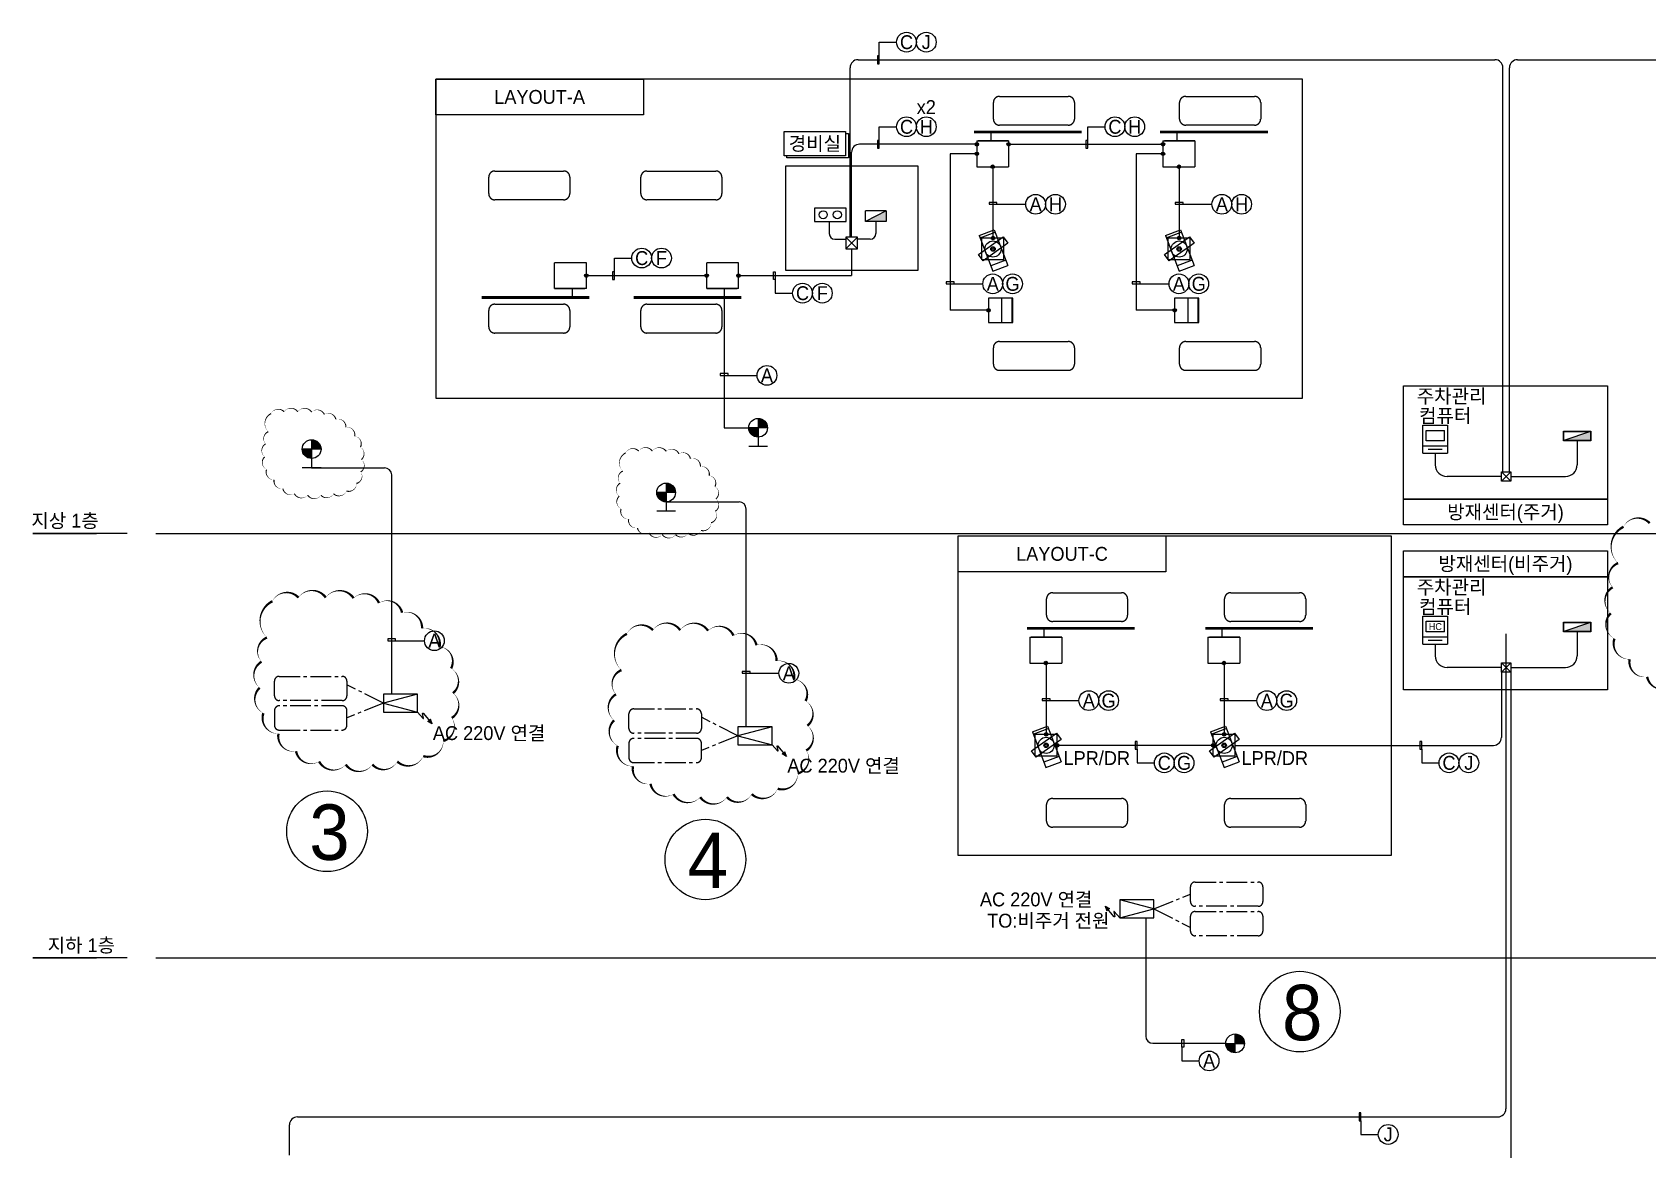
# Model space of a CAD drawing. Header units: millimetres. Extents: x 5818 to 80822, y 2110 to 56558.
# Drawn here: x 5818 to 40745, y 31698 to 55871 of the extents above; entities that cross this region are included whole.
import ezdxf
from ezdxf.enums import TextEntityAlignment as Align

# ---------------------------------------------------------------- set-up
doc = ezdxf.new("R2010")
doc.units = ezdxf.units.MM
doc.header["$LTSCALE"] = 600
doc.header["$MEASUREMENT"] = 0
doc.linetypes.add('CENTER2', pattern=[1.125, 0.75, -0.125, 0.125, -0.125])
doc.linetypes.add('HIDDEN', pattern=[2, 1, -1])
for name, color, linetype in [('DY2', 2, 'CONTINUOUS'), ('e-con', 1, 'CONTINUOUS'), ('e-text', 6, 'CONTINUOUS'), ('e-text-box', 7, 'CONTINUOUS'), ('PO-1', 3, 'CONTINUOUS')]:
    doc.layers.add(name, color=color, linetype=linetype)
doc.styles.add('돋움', font='Dotum.TTF')

# ---------------------------------------------------------------- blocks, each defined once
blk = doc.blocks.new('ppa-1')
at = {"layer": 'PO-1'}
blk.add_lwpolyline([(-350, 0), (-350, 250), (350, 250), (350, 0)], close=True, dxfattribs=at)
blk.add_lwpolyline([(340, 240), (-340, 10)], dxfattribs=at)
at = {"layer": 'PO-1', "color": 2}
blk.add_lwpolyline([(-340, 10), (-340, 240), (340, 240), (340, 10)], close=True, dxfattribs=at)
at = {"layer": 'PO-1', "color": 3}
blk.add_solid([(-340, 10), (340, 240), (340, 10)], dxfattribs=at)

msp = doc.modelspace()

# ---------------------------------------------------------------- hatches: boundary and pattern name
at = {"layer": 'e-text-box'}
h = msp.add_hatch(color=256, dxfattribs=at)
h.paths.add_polyline_path([(26239, 53411, 0.414214), (26277, 53448, 0.414214), (26239, 53485)])
h.paths.add_polyline_path([(26239, 53411), (26239, 53448), (26202, 53448, 0.414214)])
h.paths.add_polyline_path([(26202, 53448), (26239, 53448), (26239, 53485, 0.414214)])
h = msp.add_hatch(color=256, dxfattribs=at)
h.paths.add_polyline_path([(26927, 53411, 0.414214), (26965, 53448, 0.414214), (26927, 53485)])
h.paths.add_polyline_path([(26927, 53411), (26927, 53448), (26890, 53448, 0.414214)])
h.paths.add_polyline_path([(26890, 53448), (26927, 53448), (26927, 53485, 0.414214)])
h = msp.add_hatch(color=256, dxfattribs=at)
h.paths.add_polyline_path([(30265, 53411, 0.414214), (30302, 53448, 0.414214), (30265, 53485)])
h.paths.add_polyline_path([(30265, 53411), (30265, 53448), (30227, 53448, 0.414214)])
h.paths.add_polyline_path([(30227, 53448), (30265, 53448), (30265, 53485, 0.414214)])
h = msp.add_hatch(color=256, dxfattribs=at)
h.paths.add_polyline_path([(26239, 53206, 0.414214), (26277, 53243, 0.414214), (26239, 53281)])
h.paths.add_polyline_path([(26239, 53206), (26239, 53243), (26202, 53243, 0.414214)])
h.paths.add_polyline_path([(26202, 53243), (26239, 53243), (26239, 53281, 0.414214)])
h = msp.add_hatch(color=256, dxfattribs=at)
h.paths.add_polyline_path([(30265, 53206, 0.414214), (30302, 53243, 0.414214), (30265, 53281)])
h.paths.add_polyline_path([(30265, 53206), (30265, 53243), (30227, 53243, 0.414214)])
h.paths.add_polyline_path([(30227, 53243), (30265, 53243), (30265, 53281, 0.414214)])
h = msp.add_hatch(color=256, dxfattribs=at)
h.paths.add_polyline_path([(26583, 52926, 0.414214), (26621, 52963, 0.414214), (26583, 53001)])
h.paths.add_polyline_path([(26583, 52926), (26583, 52963), (26546, 52963, 0.414214)])
h.paths.add_polyline_path([(26546, 52963), (26583, 52963), (26583, 53001, 0.414214)])
h = msp.add_hatch(color=256, dxfattribs=at)
h.paths.add_polyline_path([(30609, 52926, 0.414214), (30646, 52963, 0.414214), (30609, 53001)])
h.paths.add_polyline_path([(30609, 52926), (30609, 52963), (30571, 52963, 0.414214)])
h.paths.add_polyline_path([(30571, 52963), (30609, 52963), (30609, 53001, 0.414214)])
h = msp.add_hatch(color=256, dxfattribs=at)
h.paths.add_polyline_path([(26589, 51383, 0.414214), (26626, 51420, 0.414214), (26589, 51457)])
h.paths.add_polyline_path([(26589, 51383), (26589, 51420), (26552, 51420, 0.414214)])
h.paths.add_polyline_path([(26552, 51420), (26589, 51420), (26589, 51457, 0.414214)])
h = msp.add_hatch(color=256, dxfattribs=at)
h.paths.add_polyline_path([(30615, 51383, 0.414214), (30652, 51420, 0.414214), (30615, 51457)])
h.paths.add_polyline_path([(30615, 51383), (30615, 51420), (30577, 51420, 0.414214)])
h.paths.add_polyline_path([(30577, 51420), (30615, 51420), (30615, 51457, 0.414214)])
h = msp.add_hatch(color=256, dxfattribs=at)
h.paths.add_polyline_path([(17798, 50569, 0.414214), (17835, 50606, 0.414214), (17798, 50643)])
h.paths.add_polyline_path([(17798, 50569), (17798, 50606), (17760, 50606, 0.414214)])
h.paths.add_polyline_path([(17760, 50606), (17798, 50606), (17798, 50643, 0.414214)])
h = msp.add_hatch(color=256, dxfattribs=at)
h.paths.add_polyline_path([(20399, 50569, 0.414214), (20436, 50606, 0.414214), (20399, 50643)])
h.paths.add_polyline_path([(20399, 50569), (20399, 50606), (20361, 50606, 0.414214)])
h.paths.add_polyline_path([(20361, 50606), (20399, 50606), (20399, 50643, 0.414214)])
h = msp.add_hatch(color=256, dxfattribs=at)
h.paths.add_polyline_path([(21086, 50569, 0.414214), (21124, 50606, 0.414214), (21086, 50643)])
h.paths.add_polyline_path([(21086, 50569), (21086, 50606), (21049, 50606, 0.414214)])
h.paths.add_polyline_path([(21049, 50606), (21086, 50606), (21086, 50643, 0.414214)])
h = msp.add_hatch(color=256, dxfattribs=at)
h.paths.add_polyline_path([(26492, 49819, 0.414214), (26529, 49856, 0.414214), (26492, 49893)])
h.paths.add_polyline_path([(26492, 49819), (26492, 49856), (26454, 49856, 0.414214)])
h.paths.add_polyline_path([(26454, 49856), (26492, 49856), (26492, 49893, 0.414214)])
h = msp.add_hatch(color=256, dxfattribs=at)
h.paths.add_polyline_path([(30517, 49819, 0.414214), (30555, 49856, 0.414214), (30517, 49893)])
h.paths.add_polyline_path([(30517, 49819), (30517, 49856), (30480, 49856, 0.414214)])
h.paths.add_polyline_path([(30480, 49856), (30517, 49856), (30517, 49893, 0.414214)])
h = msp.add_hatch(color=256, dxfattribs=at)
h.paths.add_polyline_path([(21713, 47315), (21511, 47315), (21511, 47517, -0.414214)])
h.paths.add_polyline_path([(21511, 47112, -0.414214), (21308, 47315), (21511, 47315)])
h = msp.add_hatch(color=256, dxfattribs=at)
h.paths.add_polyline_path([(12061, 46854), (11858, 46854), (11858, 47057, -0.414214)])
h.paths.add_polyline_path([(11858, 46652, -0.414214), (11656, 46854), (11858, 46854)])
h = msp.add_hatch(color=256, dxfattribs=at)
h.paths.add_polyline_path([(19724, 45915), (19522, 45915), (19522, 46117, -0.414214)])
h.paths.add_polyline_path([(19522, 45712, -0.414214), (19319, 45915), (19522, 45915)])
h = msp.add_hatch(color=256, dxfattribs=at)
h.paths.add_polyline_path([(27732, 42189, 0.414214), (27770, 42226, 0.414214), (27732, 42264)])
h.paths.add_polyline_path([(27732, 42189), (27732, 42226), (27695, 42226, 0.414214)])
h.paths.add_polyline_path([(27695, 42226), (27732, 42226), (27732, 42264, 0.414214)])
h = msp.add_hatch(color=256, dxfattribs=at)
h.paths.add_polyline_path([(31582, 42189, 0.414214), (31619, 42226, 0.414214), (31582, 42264)])
h.paths.add_polyline_path([(31582, 42189), (31582, 42226), (31545, 42226, 0.414214)])
h.paths.add_polyline_path([(31545, 42226), (31582, 42226), (31582, 42264, 0.414214)])
h = msp.add_hatch(color=256, dxfattribs=at)
h.paths.add_polyline_path([(27738, 40645, 0.414214), (27776, 40683, 0.414214), (27738, 40720)])
h.paths.add_polyline_path([(27738, 40645), (27738, 40683), (27701, 40683, 0.414214)])
h.paths.add_polyline_path([(27701, 40683), (27738, 40683), (27738, 40720, 0.414214)])
h = msp.add_hatch(color=256, dxfattribs=at)
h.paths.add_polyline_path([(31588, 40645, 0.414214), (31625, 40683, 0.414214), (31588, 40720)])
h.paths.add_polyline_path([(31588, 40645), (31588, 40683), (31550, 40683, 0.414214)])
h.paths.add_polyline_path([(31550, 40683), (31588, 40683), (31588, 40720, 0.414214)])
h = msp.add_hatch(color=256, dxfattribs=at)
h.paths.add_polyline_path([(27976, 40408, 0.414214), (28013, 40445, 0.414214), (27976, 40483)])
h.paths.add_polyline_path([(27976, 40408), (27976, 40445), (27938, 40445, 0.414214)])
h.paths.add_polyline_path([(27938, 40445), (27976, 40445), (27976, 40483, 0.414214)])
h = msp.add_hatch(color=256, dxfattribs=at)
h.paths.add_polyline_path([(31350, 40408, 0.414214), (31388, 40445, 0.414214), (31350, 40483)])
h.paths.add_polyline_path([(31350, 40408), (31350, 40445), (31313, 40445, 0.414214)])
h.paths.add_polyline_path([(31313, 40445), (31350, 40445), (31350, 40483, 0.414214)])
h = msp.add_hatch(color=256, dxfattribs=at)
h.paths.add_polyline_path([(31622, 33998), (31824, 33998), (31824, 33796, -0.414214)])
h.paths.add_polyline_path([(31824, 34201, -0.414214), (32027, 33998), (31824, 33998)])

# ---------------------------------------------------------------- linework, layer by layer
at = {"layer": 'DY2', "color": 3}
for points in [[(10981, 47623, 0, 26.2, -0.520567), (11262, 47662, 0, 26.2, -0.520567), (11262, 47662, 0, 26.2, -0.520567), (11557, 47662, 0, 26.2, -0.520567), (11557, 47662, 0, 26.2, -0.520567), (11858, 47655, 0, 26.2, -0.520567), (11858, 47655, 0, 26.2, -0.520567), (12133, 47603, 0, 26.2, -0.520567), (12133, 47603, 0, 26.2, -0.520567), (12382, 47498, 0, 26.2, -0.520567), (12382, 47498, 0, 26.2, -0.520567), (12598, 47328, 0, 26.2, -0.520567), (12598, 47328, 0, 26.2, -0.520567), (12788, 47132, 0, 26.2, -0.520567), (12788, 47132, 0, 26.2, -0.520567), (12913, 46896, 0, 26.2, -0.520567), (12913, 46896, 0, 26.2, -0.520567), (12932, 46628, 0, 26.2, -0.520567), (12932, 46628, 0, 26.2, -0.520567), (12919, 46360, 0, 26.2, -0.520567), (12919, 46360, 0, 26.2, -0.520567), (12828, 46111, 0, 26.2, -0.520567), (12828, 46111, 0, 26.2, -0.520567), (12611, 45948, 0, 26.2, -0.520567), (12611, 45948, 0, 26.2, -0.520567), (12330, 45889, 0, 26.2, -0.520567), (12330, 45889, 0, 26.2, -0.520567), (12061, 45856, 0, 26.2, -0.520567), (12061, 45856, 0, 26.2, -0.520567), (11773, 45856, 0, 26.2, -0.520567), (11773, 45856, 0, 26.2, -0.520567), (11485, 45889, 0, 26.2, -0.520567), (11485, 45889, 0, 26.2, -0.520567), (11236, 46000, 0, 26.2, -0.520567), (11236, 46000, 0, 26.2, -0.520567), (11046, 46190, 0, 26.2, -0.520567), (11046, 46190, 0, 26.2, -0.520567), (10883, 46412, 0, 26.2, -0.520567), (10883, 46412, 0, 26.2, -0.520567), (10843, 46687, 0, 26.2, -0.520567), (10843, 46687, 0, 26.2, -0.520567), (10863, 46968, 0, 26.2, -0.520567), (10863, 46968, 0, 26.2, -0.520567), (10922, 47230, 0, 26.2, -0.520567), (10922, 47230, 0, 26.2, -0.520567), (10981, 47623, 0, 0, 0)], [(18646, 46771, 0, 26.2, -0.520567), (18928, 46811, 0, 26.2, -0.520567), (18928, 46811, 0, 26.2, -0.520567), (19223, 46811, 0, 26.2, -0.520567), (19223, 46811, 0, 26.2, -0.520567), (19524, 46804, 0, 26.2, -0.520567), (19524, 46804, 0, 26.2, -0.520567), (19799, 46752, 0, 26.2, -0.520567), (19799, 46752, 0, 26.2, -0.520567), (20048, 46647, 0, 26.2, -0.520567), (20048, 46647, 0, 26.2, -0.520567), (20264, 46477, 0, 26.2, -0.520567), (20264, 46477, 0, 26.2, -0.520567), (20454, 46281, 0, 26.2, -0.520567), (20454, 46281, 0, 26.2, -0.520567), (20578, 46045, 0, 26.2, -0.520567), (20578, 46045, 0, 26.2, -0.520567), (20598, 45777, 0, 26.2, -0.520567), (20598, 45777, 0, 26.2, -0.520567), (20585, 45509, 0, 26.2, -0.520567), (20585, 45509, 0, 26.2, -0.520567), (20493, 45260, 0, 26.2, -0.520567), (20493, 45260, 0, 26.2, -0.520567), (20277, 45096, 0, 26.2, -0.520567), (20277, 45096, 0, 26.2, -0.520567), (19995, 45037, 0, 26.2, -0.520567), (19995, 45037, 0, 26.2, -0.520567), (19727, 45005, 0, 26.2, -0.520567), (19727, 45005, 0, 26.2, -0.520567), (19439, 45005, 0, 26.2, -0.520567), (19439, 45005, 0, 26.2, -0.520567), (19151, 45037, 0, 26.2, -0.520567), (19151, 45037, 0, 26.2, -0.520567), (18902, 45149, 0, 26.2, -0.520567), (18902, 45149, 0, 26.2, -0.520567), (18712, 45338, 0, 26.2, -0.520567), (18712, 45338, 0, 26.2, -0.520567), (18548, 45561, 0, 26.2, -0.520567), (18548, 45561, 0, 26.2, -0.520567), (18509, 45836, 0, 26.2, -0.520567), (18509, 45836, 0, 26.2, -0.520567), (18529, 46117, 0, 26.2, -0.520567), (18529, 46117, 0, 26.2, -0.520567), (18587, 46379, 0, 26.2, -0.520567), (18587, 46379, 0, 26.2, -0.520567), (18646, 46771, 0, 0, 0)], [(41231, 41706, 0, 52.4, -0.520567), (40733, 41928, 0, 52.4, -0.520567), (40733, 41928, 0, 52.4, -0.520567), (40354, 42308, 0, 52.4, -0.520567), (40354, 42308, 0, 52.4, -0.520567), (40026, 42753, 0, 52.4, -0.520567), (40026, 42753, 0, 52.4, -0.520567), (39948, 43302, 0, 52.4, -0.520567), (39948, 43302, 0, 52.4, -0.520567), (39987, 43865, 0, 52.4, -0.520567), (39987, 43865, 0, 52.4, -0.520567), (40105, 44388, 0, 52.4, -0.520567), (40105, 44388, 0, 52.4, -0.520567), (40223, 45174, 0, 0, 0)], [(40223, 45174, 0, 52.4, -0.520567), (40786, 45252, 0, 52.4, -0.520567)], [(11010, 43563, 0, 52.4, -0.520567), (11573, 43642, 0, 52.4, -0.520567), (11573, 43642, 0, 52.4, -0.520567), (12163, 43642, 0, 52.4, -0.520567), (12163, 43642, 0, 52.4, -0.520567), (12765, 43629, 0, 52.4, -0.520567), (12765, 43629, 0, 52.4, -0.520567), (13315, 43524, 0, 52.4, -0.520567), (13315, 43524, 0, 52.4, -0.520567), (13813, 43315, 0, 52.4, -0.520567), (13813, 43315, 0, 52.4, -0.520567), (14245, 42974, 0, 52.4, -0.520567), (14245, 42974, 0, 52.4, -0.520567), (14625, 42582, 0, 52.4, -0.520567), (14625, 42582, 0, 52.4, -0.520567), (14874, 42111, 0, 52.4, -0.520567), (14874, 42111, 0, 52.4, -0.520567), (14913, 41574, 0, 52.4, -0.520567), (14913, 41574, 0, 52.4, -0.520567), (14887, 41038, 0, 52.4, -0.520567), (14887, 41038, 0, 52.4, -0.520567), (14704, 40540, 0, 52.4, -0.520567), (14704, 40540, 0, 52.4, -0.520567), (14271, 40213, 0, 52.4, -0.520567), (14271, 40213, 0, 52.4, -0.520567), (13708, 40096, 0, 52.4, -0.520567), (13708, 40096, 0, 52.4, -0.520567), (13171, 40030, 0, 52.4, -0.520567), (13171, 40030, 0, 52.4, -0.520567), (12595, 40030, 0, 52.4, -0.520567), (12595, 40030, 0, 52.4, -0.520567), (12019, 40096, 0, 52.4, -0.520567), (12019, 40096, 0, 52.4, -0.520567), (11521, 40318, 0, 52.4, -0.520567), (11521, 40318, 0, 52.4, -0.520567), (11141, 40697, 0, 52.4, -0.520567), (11141, 40697, 0, 52.4, -0.520567), (10814, 41142, 0, 52.4, -0.520567), (10814, 41142, 0, 52.4, -0.520567), (10735, 41692, 0, 52.4, -0.520567), (10735, 41692, 0, 52.4, -0.520567), (10774, 42255, 0, 52.4, -0.520567), (10774, 42255, 0, 52.4, -0.520567), (10892, 42778, 0, 52.4, -0.520567), (10892, 42778, 0, 52.4, -0.520567), (11010, 43563, 0, 0, 0)], [(18674, 42858, 0, 52.4, -0.520567), (19237, 42937, 0, 52.4, -0.520567), (19237, 42937, 0, 52.4, -0.520567), (19826, 42937, 0, 52.4, -0.520567), (19826, 42937, 0, 52.4, -0.520567), (20429, 42924, 0, 52.4, -0.520567), (20429, 42924, 0, 52.4, -0.520567), (20979, 42819, 0, 52.4, -0.520567), (20979, 42819, 0, 52.4, -0.520567), (21477, 42610, 0, 52.4, -0.520567), (21477, 42610, 0, 52.4, -0.520567), (21909, 42269, 0, 52.4, -0.520567), (21909, 42269, 0, 52.4, -0.520567), (22289, 41877, 0, 52.4, -0.520567), (22289, 41877, 0, 52.4, -0.520567), (22538, 41406, 0, 52.4, -0.520567), (22538, 41406, 0, 52.4, -0.520567), (22577, 40869, 0, 52.4, -0.520567), (22577, 40869, 0, 52.4, -0.520567), (22551, 40333, 0, 52.4, -0.520567), (22551, 40333, 0, 52.4, -0.520567), (22367, 39836, 0, 52.4, -0.520567), (22367, 39836, 0, 52.4, -0.520567), (21935, 39508, 0, 52.4, -0.520567), (21935, 39508, 0, 52.4, -0.520567), (21372, 39391, 0, 52.4, -0.520567), (21372, 39391, 0, 52.4, -0.520567), (20835, 39325, 0, 52.4, -0.520567), (20835, 39325, 0, 52.4, -0.520567), (20259, 39325, 0, 52.4, -0.520567), (20259, 39325, 0, 52.4, -0.520567), (19682, 39391, 0, 52.4, -0.520567), (19682, 39391, 0, 52.4, -0.520567), (19185, 39613, 0, 52.4, -0.520567), (19185, 39613, 0, 52.4, -0.520567), (18805, 39993, 0, 52.4, -0.520567), (18805, 39993, 0, 52.4, -0.520567), (18477, 40437, 0, 52.4, -0.520567), (18477, 40437, 0, 52.4, -0.520567), (18399, 40987, 0, 52.4, -0.520567), (18399, 40987, 0, 52.4, -0.520567), (18438, 41550, 0, 52.4, -0.520567), (18438, 41550, 0, 52.4, -0.520567), (18556, 42073, 0, 52.4, -0.520567), (18556, 42073, 0, 52.4, -0.520567), (18674, 42858, 0, 0, 0)]]:
    msp.add_lwpolyline(points, format="xyseb", dxfattribs=at)
at = {"layer": 'e-con'}
for centre in [(12191, 38587), (20372, 37976), (33223, 34685)]:
    msp.add_circle(centre, 872, dxfattribs=at)
at = {"layer": 'e-text-box'}
for p, q in [((24131, 55657), (24506, 55657)), ((24131, 55363), (24131, 55657)), ((23672, 55278), (37442, 55278)), ((37930, 55278), (50992, 55278)), ((23499, 51437), (23499, 55105)), ((37615, 46360), (37615, 55105)), ((37757, 46360), (37757, 55105)), ((24131, 53827), (24506, 53827)), ((24131, 53533), (24131, 53827)), ((28637, 53827), (29012, 53827)), ((28637, 53533), (28637, 53827)), ((26239, 53448), (23706, 53448)), ((26239, 53523), (26239, 52963)), ((26239, 53523), (26927, 53523)), ((26927, 53523), (26269, 53523)), ((26547, 53523), (26547, 53715)), ((26927, 53523), (26927, 52963)), ((26927, 53448), (30265, 53448)), ((30265, 53523), (30265, 52963)), ((30265, 53523), (30953, 53523)), ((30953, 53523), (30295, 53523)), ((30573, 53523), (30573, 53715)), ((30953, 53523), (30953, 52963)), ((23533, 51437), (23533, 53275)), ((26239, 53243), (25662, 53243)), ((25662, 53243), (25662, 49856)), ((30265, 53243), (29687, 53243)), ((29687, 53243), (29687, 49856)), ((26239, 52963), (26927, 52963)), ((26589, 52963), (26589, 51420)), ((30265, 52963), (30953, 52963)), ((30615, 52963), (30615, 51420)), ((26504, 52151), (27298, 52151)), ((30529, 52151), (31324, 52151)), ((23049, 51779), (23049, 51516)), ((23833, 51781), (23833, 52005)), ((23833, 51781), (23833, 52005)), ((24280, 52005), (23833, 51781)), ((24280, 52005), (23833, 51781)), ((24280, 52005), (23833, 52005)), ((24280, 52005), (23833, 52005)), ((24280, 51781), (23833, 51781)), ((24280, 51781), (23833, 51781)), ((24057, 51779), (24057, 51516)), ((24280, 52005), (24280, 51781)), ((24280, 52005), (24280, 51781)), ((23170, 51395), (23407, 51395)), ((23659, 51184), (23407, 51437)), ((23407, 51184), (23659, 51437)), ((23935, 51395), (23659, 51395)), ((26276, 51065), (26813, 51448)), ((26292, 51473), (26617, 51596)), ((26292, 51473), (26586, 50701)), ((26311, 51425), (26636, 51549)), ((26351, 50945), (26351, 51420)), ((26827, 51420), (26351, 51420)), ((26617, 51596), (26911, 50824)), ((26813, 51448), (26911, 51310)), ((26827, 50945), (26827, 51420)), ((30301, 51065), (30839, 51448)), ((30318, 51473), (30643, 51596)), ((30318, 51473), (30612, 50701)), ((30336, 51425), (30661, 51549)), ((30377, 50945), (30377, 51420)), ((30852, 51420), (30377, 51420)), ((30643, 51596), (30937, 50824)), ((30839, 51448), (30937, 51310)), ((30852, 50945), (30852, 51420)), ((23533, 51184), (23533, 50606)), ((26374, 50927), (26276, 51065)), ((26911, 51310), (26374, 50927)), ((30399, 50927), (30301, 51065)), ((30937, 51310), (30399, 50927)), ((17110, 50326), (17110, 50886)), ((17798, 50886), (17110, 50886)), ((17798, 50326), (17798, 50886)), ((18405, 50986), (18780, 50986)), ((18405, 50691), (18405, 50986)), ((20399, 50326), (20399, 50886)), ((21086, 50886), (20399, 50886)), ((21086, 50326), (21086, 50886)), ((26827, 50945), (26351, 50945)), ((26868, 50940), (26543, 50816)), ((26586, 50701), (26911, 50824)), ((30852, 50945), (30377, 50945)), ((30893, 50940), (30568, 50816)), ((30612, 50701), (30937, 50824)), ((17110, 50326), (17768, 50326)), ((17798, 50326), (17110, 50326)), ((17490, 50326), (17490, 50134)), ((17798, 50606), (20399, 50606)), ((20399, 50326), (21057, 50326)), ((21086, 50326), (20399, 50326)), ((20779, 50326), (20779, 50134)), ((20779, 50326), (20779, 47315)), ((21086, 50606), (23533, 50606)), ((21882, 50521), (21882, 50227)), ((25576, 50429), (26371, 50429)), ((29602, 50429), (30397, 50429)), ((21882, 50227), (22258, 50227)), ((27017, 50118), (26492, 50118)), ((26492, 50118), (26492, 49594)), ((26777, 50127), (26777, 49585)), ((26777, 50127), (26996, 50127)), ((26996, 50127), (26996, 49585)), ((27017, 49594), (27017, 50118)), ((31042, 50118), (30517, 50118)), ((30517, 50118), (30517, 49594)), ((30803, 50127), (30803, 49585)), ((30803, 50127), (31021, 50127)), ((31021, 50127), (31021, 49585)), ((31042, 49594), (31042, 50118)), ((26492, 49856), (25662, 49856)), ((30517, 49856), (29687, 49856)), ((26492, 49594), (27017, 49594)), ((26996, 49585), (26777, 49585)), ((30517, 49594), (31042, 49594)), ((31021, 49585), (30803, 49585)), ((20693, 48448), (21488, 48448)), ((35462, 45774), (35462, 48225)), ((35462, 48225), (39879, 48225)), ((39879, 48225), (39879, 45774)), ((21511, 47517), (21511, 46910)), ((20779, 47315), (21308, 47315)), ((21713, 47315), (21308, 47315)), ((35886, 46767), (35886, 47374)), ((35886, 47374), (36417, 47374)), ((35953, 47260), (36354, 47260)), ((35953, 47033), (35953, 47260)), ((36354, 47033), (36354, 47260)), ((36417, 47374), (36417, 46919)), ((12061, 46854), (11656, 46854)), ((11858, 47057), (11858, 46449)), ((21713, 46910), (21308, 46910)), ((36000, 46919), (35886, 46919)), ((36354, 47033), (35953, 47033)), ((36417, 46919), (36000, 46919)), ((36304, 46843), (36000, 46843)), ((36417, 46919), (36417, 46767)), ((39220, 47030), (39220, 46514)), ((35886, 46767), (36417, 46767)), ((36152, 46767), (36152, 46514)), ((12061, 46449), (11656, 46449)), ((11858, 46449), (13434, 46449)), ((13589, 41551), (13589, 46294)), ((19522, 46117), (19522, 45509)), ((37583, 46261), (36406, 46261)), ((37789, 46161), (37583, 46360)), ((37583, 46161), (37789, 46360)), ((37583, 46161), (37583, 46360)), ((37583, 46360), (37789, 46360)), ((37789, 46161), (37583, 46161)), ((37789, 46360), (37789, 46161)), ((37789, 46261), (38966, 46261)), ((19724, 45915), (19319, 45915)), ((39879, 45774), (35462, 45774)), ((19724, 45509), (19319, 45509)), ((19522, 45712), (21098, 45712)), ((21253, 40846), (21253, 45557)), ((7869, 45031), (5827, 45031)), ((5827, 45031), (7207, 45031)), ((8491, 45031), (61296, 45031)), ((35462, 41643), (35462, 44094)), ((35462, 44094), (39879, 44094)), ((39879, 44094), (39879, 41643)), ((27696, 42786), (27696, 42978)), ((31546, 42786), (31546, 42978)), ((35886, 42636), (35886, 43243)), ((35886, 43243), (36417, 43243)), ((35953, 43129), (36354, 43129)), ((35953, 42901), (35953, 43129)), ((36354, 42901), (36354, 43129)), ((36417, 43243), (36417, 42787)), ((13504, 42709), (14299, 42709)), ((27388, 42786), (27388, 42226)), ((27388, 42786), (28076, 42786)), ((28076, 42786), (27418, 42786)), ((28076, 42786), (28076, 42226)), ((31238, 42786), (31238, 42226)), ((31238, 42786), (31926, 42786)), ((31926, 42786), (31268, 42786)), ((31926, 42786), (31926, 42226)), ((36000, 42787), (35886, 42787)), ((35886, 42636), (36417, 42636)), ((36354, 42901), (35953, 42901)), ((36417, 42787), (36000, 42787)), ((36304, 42711), (36000, 42711)), ((36152, 42636), (36152, 42383)), ((36417, 42787), (36417, 42636)), ((37678, 42860), (37678, 32580)), ((39220, 42899), (39220, 42383)), ((21167, 42004), (21962, 42004)), ((27388, 42226), (28076, 42226)), ((27738, 42226), (27738, 40683)), ((31238, 42226), (31926, 42226)), ((31588, 42226), (31588, 40683)), ((37583, 42129), (36406, 42129)), ((37789, 42029), (37583, 42229)), ((37583, 42029), (37789, 42229)), ((37583, 42029), (37583, 42229)), ((37583, 42229), (37789, 42229)), ((37789, 42029), (37583, 42029)), ((37583, 42029), (37583, 40618)), ((37789, 42229), (37789, 42029)), ((37789, 42129), (38966, 42129)), ((37789, 42029), (37789, 29422)), ((39879, 41643), (35462, 41643)), ((14149, 41551), (13411, 41357)), ((13411, 41357), (14149, 41164)), ((27653, 41413), (28448, 41413)), ((31502, 41413), (32297, 41413)), ((14369, 40964), (14426, 41012)), ((14463, 40911), (14369, 40964)), ((14463, 40911), (14426, 41012)), ((21813, 40846), (21075, 40652)), ((21075, 40652), (21813, 40459)), ((27425, 40328), (27962, 40710)), ((27442, 40735), (27767, 40859)), ((27442, 40735), (27735, 39964)), ((27460, 40688), (27785, 40812)), ((27501, 40208), (27501, 40683)), ((27976, 40683), (27501, 40683)), ((28060, 40572), (27523, 40190)), ((27767, 40859), (28060, 40087)), ((27962, 40710), (28060, 40572)), ((27976, 40208), (27976, 40683)), ((31274, 40328), (31812, 40710)), ((31291, 40735), (31616, 40859)), ((31291, 40735), (31585, 39964)), ((31309, 40688), (31634, 40812)), ((31350, 40208), (31350, 40683)), ((31825, 40683), (31350, 40683)), ((31910, 40572), (31373, 40190)), ((31616, 40859), (31910, 40087)), ((31812, 40710), (31910, 40572)), ((31825, 40208), (31825, 40683)), ((22032, 40259), (22089, 40307)), ((22126, 40206), (22032, 40259)), ((22126, 40206), (22089, 40307)), ((27523, 40190), (27425, 40328)), ((27976, 40208), (27501, 40208)), ((28017, 40202), (27692, 40079)), ((31350, 40445), (27976, 40445)), ((29704, 40360), (29704, 40066)), ((31373, 40190), (31274, 40328)), ((31825, 40208), (31350, 40208)), ((31866, 40202), (31541, 40079)), ((31825, 40445), (37410, 40445)), ((35860, 40360), (35860, 40066)), ((27735, 39964), (28060, 40087)), ((29704, 40066), (30079, 40066)), ((31585, 39964), (31910, 40087)), ((35860, 40066), (36236, 40066)), ((30069, 36907), (29330, 37100)), ((29017, 36966), (29111, 36913)), ((29017, 36966), (29054, 36865)), ((29111, 36913), (29054, 36865)), ((29330, 36713), (30069, 36907)), ((29891, 36713), (29891, 34154)), ((7869, 35847), (5827, 35847)), ((5827, 35847), (7207, 35847)), ((8491, 35847), (61296, 35847)), ((31622, 33998), (30046, 33998)), ((30673, 33913), (30673, 33619)), ((31622, 33998), (32027, 33998)), ((31824, 33796), (31824, 34201)), ((30673, 33619), (31048, 33619)), ((11379, 31581), (11379, 32234)), ((11552, 32407), (37505, 32407)), ((34545, 32322), (34545, 32028)), ((34545, 32028), (34921, 32028))]:
    msp.add_line(p, q, dxfattribs=at)
at = {"layer": 'e-text-box', "ltscale": 30}
for p, q in [((22074, 53728), (23404, 53728)), ((22074, 53728), (23404, 53728)), ((22074, 53200), (22074, 53728)), ((22074, 53200), (22074, 53728)), ((23404, 53728), (23404, 53200)), ((23404, 53681), (23462, 53681)), ((23404, 53681), (23462, 53681)), ((23462, 53681), (23462, 53153)), ((23462, 53681), (23462, 53153)), ((23404, 53200), (22074, 53200)), ((22132, 53153), (22132, 53200)), ((22132, 53153), (22132, 53200)), ((23462, 53153), (22132, 53153)), ((23462, 53153), (22132, 53153))]:
    msp.add_line(p, q, dxfattribs=at)
at = {"layer": 'e-text-box', "linetype": 'CENTER2'}
for p, q in [((13411, 41357), (12621, 41757)), ((13411, 41357), (12621, 41039)), ((21075, 40652), (20285, 41052)), ((21075, 40652), (20285, 40334)), ((30069, 36907), (30858, 37225)), ((30069, 36907), (30858, 36507))]:
    msp.add_line(p, q, dxfattribs=at)
at = {"layer": 'e-text-box'}
for points in [[(24090, 55363), (24090, 55192), (24131, 55192), (24131, 55363)], [(14542, 47954), (33278, 47954), (33278, 54859), (14542, 54859)], [(14542, 54859), (19031, 54859), (19031, 54086), (14542, 54086)], [(24090, 53533), (24090, 53363), (24131, 53363), (24131, 53533)], [(28596, 53533), (28596, 53363), (28637, 53363), (28637, 53533)], [(22108, 52981), (24962, 52981), (24962, 50716), (22108, 50716)], [(22728, 51779), (23416, 51779), (23416, 52069), (22728, 52069)], [(26504, 52151), (26674, 52151), (26674, 52192), (26504, 52192)], [(30529, 52151), (30700, 52151), (30700, 52192), (30529, 52192)], [(23407, 51184), (23659, 51184), (23659, 51437), (23407, 51437)], [(18364, 50691), (18364, 50521), (18405, 50521), (18405, 50691)], [(21841, 50521), (21841, 50691), (21882, 50691), (21882, 50521)], [(25576, 50429), (25747, 50429), (25747, 50470), (25576, 50470)], [(29602, 50429), (29773, 50429), (29773, 50470), (29602, 50470)], [(20693, 48448), (20864, 48448), (20864, 48489), (20693, 48489)], [(35462, 45774), (39879, 45774), (39879, 45214), (35462, 45214)], [(25837, 44975), (35199, 44975), (35199, 38063), (25837, 38063)], [(25837, 44975), (30326, 44975), (30326, 44202), (25837, 44202)], [(35462, 44654), (39879, 44654), (39879, 44094), (35462, 44094)], [(13504, 42709), (13674, 42709), (13674, 42750), (13504, 42750)], [(21167, 42004), (21338, 42004), (21338, 42045), (21167, 42045)], [(14149, 41551), (13411, 41551), (13411, 41164), (14149, 41164)], [(27653, 41413), (27823, 41413), (27823, 41454), (27653, 41454)], [(31502, 41413), (31673, 41413), (31673, 41454), (31502, 41454)], [(21813, 40846), (21075, 40846), (21075, 40459), (21813, 40459)], [(29663, 40531), (29663, 40360), (29704, 40360), (29704, 40531)], [(35819, 40531), (35819, 40360), (35860, 40360), (35860, 40531)], [(29330, 36713), (30069, 36713), (30069, 37100), (29330, 37100)], [(30714, 34084), (30714, 33913), (30673, 33913), (30673, 34084)], [(34504, 32493), (34504, 32322), (34545, 32322), (34545, 32493)]]:
    msp.add_lwpolyline(points, close=True, dxfattribs=at)
at = {"layer": 'e-text-box', "linetype": 'HIDDEN', "ltscale": 5}
for points in [[(26731, 54485), (28218, 54485, -0.414214), (28351, 54351), (28351, 53995, -0.414214), (28218, 53862), (26731, 53862, -0.414214), (26597, 53995), (26597, 54351, -0.414214)], [(30756, 54485), (32243, 54485, -0.414214), (32377, 54351), (32377, 53995, -0.414214), (32243, 53862), (30756, 53862, -0.414214), (30623, 53995), (30623, 54351, -0.414214)], [(17306, 52247), (15819, 52247, -0.414214), (15686, 52381), (15686, 52737, -0.414214), (15819, 52870), (17306, 52870, -0.414214), (17440, 52737), (17440, 52381, -0.414214)], [(20595, 52247), (19108, 52247, -0.414214), (18975, 52381), (18975, 52737, -0.414214), (19108, 52870), (20595, 52870, -0.414214), (20729, 52737), (20729, 52381, -0.414214)], [(17306, 49365), (15819, 49365, -0.414214), (15686, 49498), (15686, 49854, -0.414214), (15819, 49988), (17306, 49988, -0.414214), (17440, 49854), (17440, 49498, -0.414214)], [(20595, 49365), (19108, 49365, -0.414214), (18975, 49498), (18975, 49854, -0.414214), (19108, 49988), (20595, 49988, -0.414214), (20729, 49854), (20729, 49498, -0.414214)], [(26731, 49181), (28218, 49181, -0.414214), (28351, 49048), (28351, 48692, -0.414214), (28218, 48558), (26731, 48558, -0.414214), (26597, 48692), (26597, 49048, -0.414214)], [(30756, 49181), (32243, 49181, -0.414214), (32377, 49048), (32377, 48692, -0.414214), (32243, 48558), (30756, 48558, -0.414214), (30623, 48692), (30623, 49048, -0.414214)], [(27880, 43748), (29367, 43748, -0.414214), (29500, 43614), (29500, 43258, -0.414214), (29367, 43125), (27880, 43125, -0.414214), (27746, 43258), (27746, 43614, -0.414214)], [(31729, 43748), (33216, 43748, -0.414214), (33350, 43614), (33350, 43258, -0.414214), (33216, 43125), (31729, 43125, -0.414214), (31596, 43258), (31596, 43614, -0.414214)], [(27880, 39297), (29367, 39297, -0.414214), (29500, 39163), (29500, 38807, -0.414214), (29367, 38674), (27880, 38674, -0.414214), (27746, 38807), (27746, 39163, -0.414214)], [(31729, 39297), (33216, 39297, -0.414214), (33350, 39163), (33350, 38807, -0.414214), (33216, 38674), (31729, 38674, -0.414214), (31596, 38807), (31596, 39163, -0.414214)]]:
    msp.add_lwpolyline(points, format="xyb", close=True, dxfattribs=at)
at = {"layer": 'e-text-box', "const_width": 60}
for points in [[(26178, 53715), (28506, 53715)], [(30204, 53715), (32532, 53715)], [(17859, 50134), (15531, 50134)], [(21148, 50134), (18820, 50134)], [(27327, 42978), (29655, 42978)], [(31177, 42978), (33505, 42978)]]:
    msp.add_lwpolyline(points, dxfattribs=at)
at = {"layer": 'e-text-box', "linetype": 'CENTER2'}
for points in [[(11157, 41938), (12518, 41938, -0.414214), (12621, 41835), (12621, 41517, -0.414214), (12518, 41413), (11157, 41413, -0.414214), (11054, 41517), (11054, 41835, -0.414214)], [(11157, 40776), (12518, 40776, 0.414214), (12621, 40880), (12621, 41198, 0.414214), (12518, 41301), (11157, 41301, 0.414214), (11054, 41198), (11054, 40880, 0.414214)], [(18821, 41233), (20182, 41233, -0.414214), (20285, 41130), (20285, 40812, -0.414214), (20182, 40708), (18821, 40708, -0.414214), (18718, 40812), (18718, 41130, -0.414214)], [(18821, 40071), (20182, 40071, 0.414214), (20285, 40175), (20285, 40493, 0.414214), (20182, 40596), (18821, 40596, 0.414214), (18718, 40493), (18718, 40175, 0.414214)], [(32322, 36963), (30962, 36963, -0.414214), (30858, 37066), (30858, 37385, -0.414214), (30962, 37488), (32322, 37488, -0.414214), (32426, 37385), (32426, 37066, -0.414214)], [(32322, 36326), (30962, 36326, -0.414214), (30858, 36429), (30858, 36747, -0.414214), (30962, 36851), (32322, 36851, -0.414214), (32426, 36747), (32426, 36429, -0.414214)]]:
    msp.add_lwpolyline(points, format="xyb", close=True, dxfattribs=at)
at = {"layer": 'e-text-box'}
for points in [[(14149, 41164), (14267, 41029, 0.78264), (14279, 41036), (14256, 41132, -0.789158), (14268, 41138), (14464, 40908)], [(21813, 40459), (21931, 40325, 0.78264), (21943, 40331), (21920, 40427, -0.789158), (21932, 40433), (22127, 40203)], [(29330, 36713), (29212, 36848, 0.78264), (29200, 36842), (29224, 36745, -0.789158), (29211, 36739), (29016, 36969)]]:
    msp.add_lwpolyline(points, format="xyb", dxfattribs=at)
for centre, radius in [((24720, 55657), 214), ((25147, 55657), 214), ((24720, 53827), 214), ((25147, 53827), 214), ((29226, 53827), 214), ((29654, 53827), 214), ((26239, 53448), 37.4), ((26927, 53448), 37.4), ((30265, 53448), 37.4), ((26239, 53243), 37.4), ((30265, 53243), 37.4), ((26583, 52963), 37.4), ((30609, 52963), 37.4), ((27512, 52151), 214), ((27940, 52151), 214), ((31538, 52151), 214), ((31965, 52151), 214), ((22919, 51924), 86.8), ((23224, 51924), 86.8), ((26589, 51182), 174), ((26589, 51420), 37.4), ((30615, 51182), 174), ((30615, 51420), 37.4), ((18994, 50986), 214), ((19422, 50986), 214), ((26589, 51182), 47.9), ((26589, 51182), 26.4), ((30615, 51182), 47.9), ((30615, 51182), 26.4), ((17798, 50606), 37.4), ((20399, 50606), 37.4), ((21086, 50606), 37.4), ((22471, 50227), 214), ((22899, 50227), 214), ((26585, 50429), 214), ((27012, 50429), 214), ((30610, 50429), 214), ((31038, 50429), 214), ((26492, 49856), 37.4), ((30517, 49856), 37.4), ((21702, 48448), 214), ((21511, 47315), 203), ((11858, 46854), 203), ((19522, 45915), 203), ((14512, 42709), 214), ((27732, 42226), 37.4), ((31582, 42226), 37.4), ((22176, 42004), 214), ((28661, 41413), 214), ((29089, 41413), 214), ((32511, 41413), 214), ((32939, 41413), 214), ((27738, 40445), 174), ((27738, 40683), 37.4), ((31588, 40445), 174), ((31588, 40683), 37.4), ((27738, 40445), 47.9), ((27738, 40445), 26.4), ((27976, 40445), 37.4), ((30293, 40066), 214), ((30721, 40066), 214), ((31350, 40445), 37.4), ((31588, 40445), 47.9), ((31588, 40445), 26.4), ((36449, 40066), 214), ((36877, 40066), 214), ((31824, 33998), 203), ((31262, 33619), 214), ((35134, 32028), 214)]:
    msp.add_circle(centre, radius, dxfattribs=at)
for centre, radius, start, end in [((23672, 55105), 173, 90, 180), ((37442, 55105), 173, 0, 90), ((37930, 55105), 173, 90, 180), ((23706, 53275), 173, 90, 180), ((23170, 51516), 121, 180, 270), ((23935, 51516), 121, 270, 0), ((36406, 46514), 254, 180, 270), ((38966, 46514), 254, 270, 0), ((13434, 46294), 155, 0, 90), ((21098, 45557), 155, 0, 90), ((36406, 42383), 254, 180, 270), ((38966, 42383), 254, 270, 0), ((37410, 40618), 173, 270, 0), ((30046, 34154), 155, 180, 270), ((37505, 32580), 173, 270, 0), ((11552, 32234), 173, 90, 180)]:
    msp.add_arc(centre, radius, start, end, dxfattribs=at)
msp.add_solid([(23833, 51781), (24280, 51781), (24280, 52005)], dxfattribs=at)
msp.add_solid([(23833, 51781), (24280, 51781), (24280, 52005)], dxfattribs=at)

# ---------------------------------------------------------------- block references
at = {"layer": 'e-text-box', "xscale": 0.8457335978746414, "yscale": 0.8457335978746414, "zscale": 0.8457335978746414}
for p in [(39220, 47030), (39220, 42899)]:
    msp.add_blockref('ppa-1', p, dxfattribs=at)

# ---------------------------------------------------------------- texts
at = {"layer": 'e-text', "style": '돋움'}
for s, p in [('C', (24720, 55657)), ('J', (25147, 55657)), ('x2', (25147, 54255)), ('C', (24720, 53827)), ('H', (25147, 53827)), ('C', (29226, 53827)), ('H', (29654, 53827)), ('A', (27512, 52151)), ('H', (27940, 52151)), ('A', (31538, 52151)), ('H', (31965, 52151)), ('C', (18994, 50986)), ('F', (19422, 50986)), ('C', (22471, 50227)), ('F', (22899, 50227)), ('A', (26585, 50429)), ('G', (27012, 50429)), ('A', (30610, 50429)), ('G', (31038, 50429)), ('A', (21702, 48448)), ('지상 1층', (6526, 45309)), ('A', (14512, 42709)), ('A', (22176, 42004)), ('A', (28661, 41413)), ('G', (29089, 41413)), ('A', (32511, 41413)), ('G', (32939, 41413)), ('C', (30293, 40066)), ('G', (30721, 40066)), ('C', (36449, 40066)), ('J', (36877, 40066)), ('지하 1층', (6879, 36125)), ('A', (31262, 33619)), ('J', (35134, 32028))]:
    msp.add_text(s, height=300, dxfattribs=at).set_placement(p, align=Align.MIDDLE)
at = {"layer": 'e-text', "linetype": 'Continuous', "style": '돋움'}
for s, p in [('LAYOUT-A', (16787, 54473)), ('경비실', (22739, 53464)), ('LAYOUT-C', (28081, 44588))]:
    msp.add_text(s, height=300, dxfattribs=at).set_placement(p, align=Align.MIDDLE_CENTER)
at = {"layer": 'e-text', "style": '돋움'}
for s, p in [('주차관리', (35753, 47849)), ('컴퓨터', (35802, 47426)), ('주차관리', (35753, 43717)), ('컴퓨터', (35802, 43295))]:
    msp.add_text(s, height=300, dxfattribs=at).set_placement(p)
for s, height, p in [('방재센터(주거)', 300, (37670, 45494)), ('방재센터(비주거)', 300, (37670, 44374)), ('HC', 150, (36154, 43015))]:
    msp.add_text(s, height=height, dxfattribs=at).set_placement(p, align=Align.MIDDLE_CENTER)
at = {"layer": 'e-text', "linetype": 'Continuous', "style": '돋움'}
for s, height, p in [('AC 220V 연결', 300, (14479, 40560)), ('AC 220V 연결', 300, (22143, 39855)), ('LPR/DR', 300, (28114, 40020)), ('LPR/DR', 300, (31963, 40020)), ('3', 1200, (11807, 37967)), ('4', 1200, (19987, 37356)), ('AC 220V 연결', 300, (26307, 36962)), ('8', 1200, (32839, 34065))]:
    msp.add_text(s, height=height, dxfattribs=at).set_placement(p)
at = {"layer": 'e-text', "color": 3, "linetype": 'Continuous', "style": '돋움'}
msp.add_text('TO:비주거 전원', height=300, dxfattribs=at).set_placement((26463, 36502))

doc.saveas('drawing.dxf')
